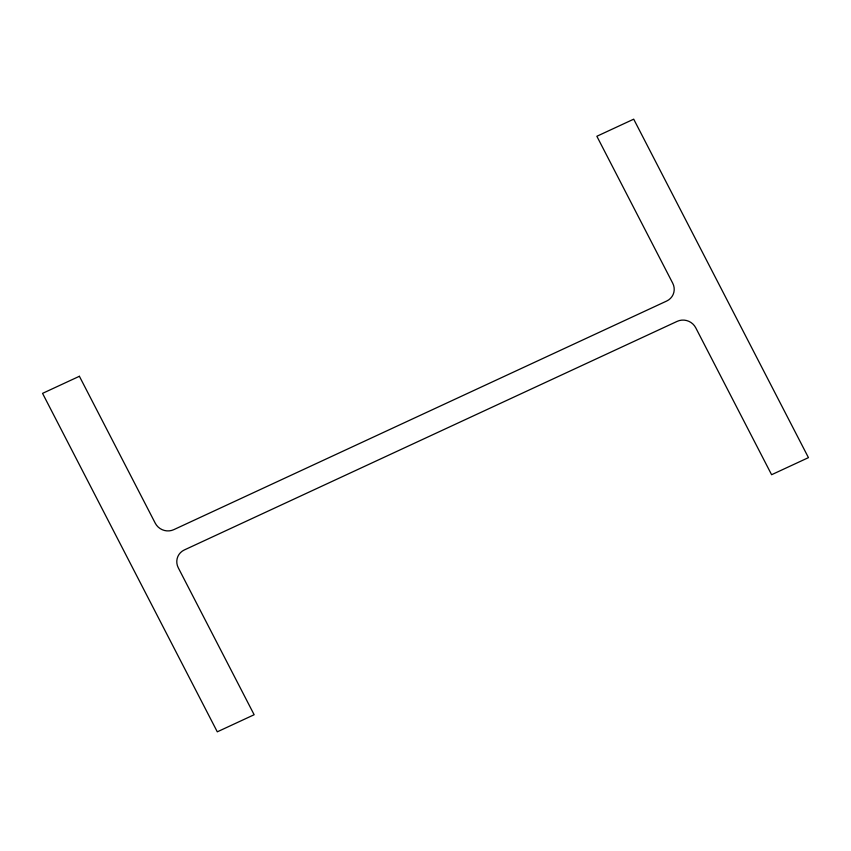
<?xml version="1.0" encoding="UTF-8"?>
<svg xmlns="http://www.w3.org/2000/svg" width="851" height="851" viewBox="0 0 851 851"><rect width="100%" height="100%" fill="white"/><g stroke="black" fill="none" stroke-linecap="round" stroke-linejoin="round"><path stroke-width="1.28" d="M79.398 376.28L42.55 393.364L217.292 731.828L254.141 714.734L178.284 567.798A13.882 13.297 24.4 0 1 184.305 549.969L677.194 321.348A13.882 13.297 24.4 0 1 695.735 327.784L771.602 474.72L808.45 457.636L633.708 119.172L596.859 136.266L672.715 283.202A13.882 13.297 24.4 0 1 666.695 301.031L173.806 529.652A13.882 13.297 24.4 0 1 155.265 523.216L79.398 376.28"/></g></svg>
